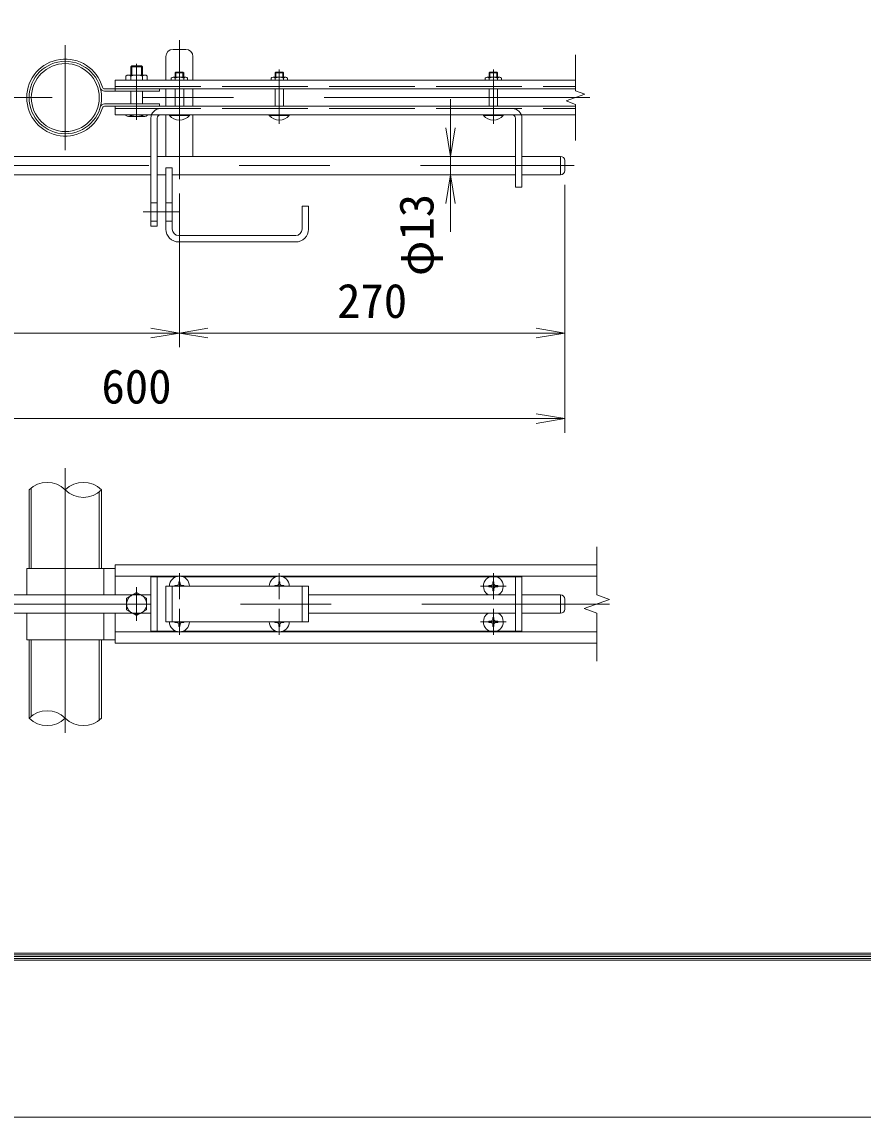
# Model space of a CAD drawing. Units: millimetres, scale not verified, with parts at other scales. Extents: x -6300 to 6300, y -4455 to 4455.
# Drawn here: x -2325 to -556, y -4455 to -2152 of the extents above; entities that cross this region are included whole.
import ezdxf
from ezdxf.enums import TextEntityAlignment as Align

# ---------------------------------------------------------------- set-up
doc = ezdxf.new("R2010")
doc.units = ezdxf.units.MM
doc.header["$LTSCALE"] = 30
doc.linetypes.add('DASHED', pattern=[7.5, 6, -1.5])
doc.linetypes.add('USER1', pattern=[50.8, 31.75, -6.35, 6.35, -6.35])
for name, color, linetype, lineweight in [('0-1_D-BMK', 2, 'USER1', 13), ('0-2_D-STR1', 1, 'Continuous', 18), ('0-3_D-STR3', 3, 'Continuous', 13), ('0-7_D-STR-DIM', 7, 'Continuous', 9), ('0-8_0', 7, 'Continuous', 9), ('0-B_D-TTL', 7, 'Continuous', 9)]:
    doc.layers.add(name, color=color, linetype=linetype, lineweight=lineweight)
doc.styles.add('ＭＳ ゴシック', font='')
doc.styles.get('ＭＳ ゴシック').set_extended_font_data('MS Gothic')

# ---------------------------------------------------------------- blocks, each defined once
blk = doc.blocks.new('_Open')
at = {"layer": '0-8_0'}
blk.add_line((-30, 5), (0, 0), dxfattribs=at)
blk.add_lwpolyline([(-30, -5), (0, 0), (-30, 0)], dxfattribs=at)

msp = doc.modelspace()

# ---------------------------------------------------------------- linework, layer by layer
at = {"layer": '0-1_D-BMK'}
for p, q in [((-2233.7, -2200.68), (-2233.7, -2421.54)), ((-1993.7, -2190.17), (-1993.7, -2482.71)), ((-2083.7, -2239.83), (-2083.7, -2357.88)), ((-1783.7, -2252.06), (-1783.7, -2366.23)), ((-1333.7, -2252.06), (-1333.7, -2366.23)), ((-3213.65, -2311.11), (-1130.91, -2311.11)), ((-3010.78, -2454.21), (-1164.06, -2454.21)), ((-2069.98, -2551.71), (-1994.55, -2551.71)), ((-2233.7, -3090.23), (-2233.7, -3646.98)), ((-1993.7, -3365.94), (-1993.7, -3311.55)), ((-1783.7, -3365.94), (-1783.7, -3311.55)), ((-1333.7, -3365.81), (-1333.7, -3311.42)), ((-1361.02, -3338.61), (-1306.63, -3338.61)), ((-2083.7, -3340.75), (-2083.7, -3411.48)), ((-3008.06, -3376.11), (-1089.7, -3376.11)), ((-1993.7, -3440.94), (-1993.7, -3386.55)), ((-1783.7, -3440.94), (-1783.7, -3386.55)), ((-1333.7, -3440.81), (-1333.7, -3386.42)), ((-1361.02, -3413.61), (-1306.63, -3413.61))]:
    msp.add_line(p, q, dxfattribs=at)
at = {"layer": '0-2_D-STR1', "linetype": 'DASHED'}
for p, q in [((-2305.1, -3131.88), (-2305.1, -3301.11)), ((-2162.3, -3140.35), (-2162.3, -3301.11)), ((-2305.1, -3451.11), (-2305.1, -3611.88)), ((-2162.3, -3451.11), (-2162.3, -3620.35))]:
    msp.add_line(p, q, dxfattribs=at)
at = {"layer": '0-2_D-STR1'}
for p, q in [((-2309.9, -3136.11), (-2309.9, -3301.11)), ((-2157.5, -3136.11), (-2157.5, -3301.11)), ((-2309.9, -3451.11), (-2309.9, -3616.11)), ((-2309.9, -3451.11), (-2309.9, -3616.11)), ((-2157.5, -3451.11), (-2157.5, -3616.11))]:
    msp.add_line(p, q, dxfattribs=at)
for radius in [76.2, 71.4]:
    msp.add_circle((-2233.7, -2311.11), radius, dxfattribs=at)
at = {"layer": '0-3_D-STR3'}
for p, q in [((-2007.2, -2209.71), (-1980.2, -2209.71)), ((-2022.2, -2224.71), (-2022.2, -2274.81)), ((-1965.2, -2224.71), (-1965.2, -2274.81)), ((-2093.67, -2244.21), (-2095.7, -2246.24)), ((-2095.7, -2263.71), (-2095.7, -2246.24)), ((-2095.7, -2246.24), (-2071.7, -2246.24)), ((-2093.67, -2244.21), (-2073.73, -2244.21)), ((-2093.67, -2263.71), (-2093.67, -2244.21)), ((-2073.73, -2263.71), (-2073.73, -2244.21)), ((-2071.7, -2246.24), (-2073.73, -2244.21)), ((-2071.7, -2263.71), (-2071.7, -2246.24)), ((-2128.7, -2274.81), (-2128.7, -2297.61)), ((-2128.7, -2274.81), (-1161.02, -2274.81)), ((-2106.2, -2266.11), (-2106.2, -2274.81)), ((-2101.46, -2263.71), (-2065.94, -2263.71)), ((-2095.7, -2274.81), (-2095.7, -2266.11)), ((-2071.7, -2274.81), (-2071.7, -2266.11)), ((-2061.2, -2266.11), (-2061.2, -2274.81)), ((-2010.95, -2270.01), (-2010.95, -2274.81)), ((-2001.08, -2257.41), (-2002.7, -2259.03)), ((-2002.7, -2268.21), (-2002.7, -2259.03)), ((-2002.7, -2259.03), (-1984.7, -2259.03)), ((-2002.7, -2274.81), (-2002.7, -2270.01)), ((-2001.08, -2268.21), (-2001.08, -2257.41)), ((-2001.08, -2257.41), (-1986.32, -2257.41)), ((-2001.08, -2257.41), (-1986.32, -2257.41)), ((-1986.32, -2268.21), (-1986.32, -2257.41)), ((-1986.32, -2257.41), (-1984.7, -2259.03)), ((-1984.7, -2268.21), (-1984.7, -2259.03)), ((-1984.7, -2274.81), (-1984.7, -2270.01)), ((-1976.45, -2270.01), (-1976.45, -2274.81)), ((-1800.95, -2270.01), (-1800.95, -2274.81)), ((-1791.08, -2257.41), (-1792.7, -2259.03)), ((-1792.7, -2259.03), (-1774.7, -2259.03)), ((-1792.7, -2268.21), (-1792.7, -2259.03)), ((-1792.7, -2274.81), (-1792.7, -2270.01)), ((-1791.08, -2257.41), (-1776.32, -2257.41)), ((-1791.08, -2268.21), (-1791.08, -2257.41)), ((-1776.32, -2268.21), (-1776.32, -2257.41)), ((-1774.7, -2268.21), (-1774.7, -2259.03)), ((-1774.7, -2274.81), (-1774.7, -2270.01)), ((-1766.45, -2270.01), (-1766.45, -2274.81)), ((-1350.95, -2270.01), (-1350.95, -2274.81)), ((-1341.08, -2257.41), (-1342.7, -2259.03)), ((-1342.7, -2274.81), (-1342.7, -2270.01)), ((-1341.08, -2268.21), (-1341.08, -2257.41)), ((-1341.08, -2257.41), (-1326.32, -2257.41)), ((-1341.08, -2257.41), (-1326.32, -2257.41)), ((-1326.32, -2268.21), (-1326.32, -2257.41)), ((-1326.32, -2257.41), (-1324.7, -2259.03)), ((-1324.7, -2268.21), (-1324.7, -2259.03)), ((-1324.7, -2274.81), (-1324.7, -2270.01)), ((-1316.45, -2270.01), (-1316.45, -2274.81)), ((-2151.07, -2292.81), (-1161.02, -2292.81)), ((-2151.07, -2297.61), (-2035.7, -2297.61)), ((-2095.7, -2324.61), (-2095.7, -2297.61)), ((-2071.7, -2324.61), (-2071.7, -2297.61)), ((-2035.7, -2292.81), (-2035.7, -2297.61)), ((-2022.2, -2292.81), (-2022.2, -2329.41)), ((-2002.7, -2329.41), (-2002.7, -2292.81)), ((-1984.7, -2329.41), (-1984.7, -2292.81)), ((-1965.2, -2292.81), (-1965.2, -2329.41)), ((-1792.7, -2329.41), (-1792.7, -2292.81)), ((-1774.7, -2329.41), (-1774.7, -2292.81)), ((-1342.7, -2329.41), (-1342.7, -2292.81)), ((-1324.7, -2329.41), (-1324.7, -2292.81)), ((-2151.07, -2324.61), (-2035.7, -2324.61)), ((-2035.7, -2324.61), (-2035.7, -2329.41)), ((-2151.07, -2329.41), (-1161.02, -2329.41)), ((-2128.7, -2329.41), (-2128.7, -2347.41)), ((-2128.7, -2347.41), (-1161.02, -2347.41)), ((-2106.2, -2347.41), (-2106.2, -2348.91)), ((-2095.7, -2347.41), (-2095.7, -2348.91)), ((-2071.7, -2347.41), (-2071.7, -2348.91)), ((-2061.2, -2347.41), (-2061.2, -2348.91)), ((-2022.2, -2347.41), (-2022.2, -2434.71)), ((-2014.7, -2347.41), (-1972.7, -2347.41)), ((-2014.7, -2348.66), (-2014.7, -2347.41)), ((-2014.7, -2348.66), (-1972.7, -2348.66)), ((-1972.7, -2348.66), (-1972.7, -2347.41)), ((-1965.2, -2347.41), (-1965.2, -2434.71)), ((-1804.7, -2347.41), (-1762.7, -2347.41)), ((-1804.7, -2348.66), (-1804.7, -2347.41)), ((-1804.7, -2348.66), (-1762.7, -2348.66)), ((-1762.7, -2348.66), (-1762.7, -2347.41)), ((-1354.7, -2347.41), (-1312.7, -2347.41)), ((-1354.7, -2348.66), (-1354.7, -2347.41)), ((-1354.7, -2348.66), (-1312.7, -2348.66)), ((-1312.7, -2348.66), (-1312.7, -2347.41)), ((-2066.24, -2350.71), (-2101.04, -2350.71)), ((-2040.2, -2354.16), (-2040.2, -2581.71)), ((-1287.2, -2354.16), (-1287.2, -2499.21)), ((-1273.7, -2354.46), (-1273.7, -2499.21)), ((-2596.1, -2434.71), (-2053.7, -2434.71)), ((-2040.2, -2434.71), (-1287.2, -2434.71)), ((-1273.7, -2434.71), (-1192.7, -2434.71)), ((-1192.7, -2434.71), (-1192.7, -2473.71)), ((-2022.2, -2458.71), (-2022.2, -2587.71)), ((-2022.2, -2458.71), (-2008.7, -2458.71)), ((-2008.7, -2458.71), (-2008.7, -2587.71)), ((-1183.7, -2443.71), (-1183.7, -2464.71)), ((-2596.1, -2473.71), (-2053.7, -2473.71)), ((-2040.2, -2473.71), (-2022.2, -2473.71)), ((-2008.7, -2473.71), (-1287.2, -2473.71)), ((-1273.7, -2473.71), (-1192.7, -2473.71)), ((-1287.2, -2499.21), (-1273.7, -2499.21)), ((-2053.7, -2532.21), (-2040.2, -2532.21)), ((-2022.2, -2532.21), (-2008.7, -2532.21)), ((-1735.7, -2539.71), (-1735.7, -2587.71)), ((-1735.7, -2539.71), (-1722.2, -2539.71)), ((-1722.2, -2539.71), (-1722.2, -2587.71)), ((-2053.7, -2571.21), (-2040.2, -2571.21)), ((-2022.2, -2571.21), (-2008.7, -2571.21)), ((-1995.2, -2601.21), (-1749.2, -2601.21)), ((-1995.2, -2614.71), (-1749.2, -2614.71)), ((-2314.7, -3301.11), (-2128.7, -3301.11)), ((-2314.7, -3301.11), (-2314.7, -3356.61)), ((-2152.7, -3301.11), (-2152.7, -3356.61)), ((-2128.7, -3293.61), (-2128.7, -3356.61)), ((-2128.7, -3293.61), (-1116.02, -3293.61)), ((-2128.7, -3317.61), (-1116.02, -3317.61)), ((-2053.7, -3319.11), (-2053.7, -3433.11)), ((-2053.7, -3319.11), (-2001.49, -3319.11)), ((-2040.2, -3319.11), (-2040.2, -3433.11)), ((-2022.2, -3338.61), (-2022.2, -3413.61)), ((-2022.2, -3338.61), (-1722.2, -3338.61)), ((-1999.26, -3337.36), (-2003.15, -3337.43)), ((-2003.15, -3337.43), (-2003.15, -3338.61)), ((-1994.89, -3329.16), (-1994.95, -3333.05)), ((-1994.89, -3329.16), (-1992.52, -3329.16)), ((-1992.52, -3329.16), (-1992.45, -3333.05)), ((-1985.91, -3319.11), (-1791.49, -3319.11)), ((-1789.26, -3337.36), (-1793.15, -3337.43)), ((-1793.15, -3337.43), (-1793.15, -3338.61)), ((-1784.89, -3329.16), (-1784.95, -3333.05)), ((-1784.89, -3329.16), (-1782.52, -3329.16)), ((-1782.52, -3329.16), (-1782.45, -3333.05)), ((-1778.14, -3337.36), (-1774.25, -3337.43)), ((-1775.91, -3319.11), (-1273.7, -3319.11)), ((-1774.25, -3337.43), (-1774.25, -3338.61)), ((-1722.2, -3338.61), (-1722.2, -3413.61)), ((-1339.26, -3337.36), (-1343.15, -3337.43)), ((-1343.15, -3337.43), (-1343.15, -3338.61)), ((-1334.89, -3329.16), (-1334.95, -3333.05)), ((-1332.52, -3329.16), (-1334.89, -3329.16)), ((-1332.52, -3329.16), (-1332.45, -3333.05)), ((-1324.25, -3339.8), (-1324.25, -3338.61)), ((-1287.2, -3319.11), (-1287.2, -3433.11)), ((-1273.7, -3319.11), (-1273.7, -3433.11)), ((-2438, -3356.61), (-2053.7, -3356.61)), ((-1722.2, -3356.61), (-1287.2, -3356.61)), ((-1334.89, -3348.06), (-1334.95, -3344.17)), ((-1332.52, -3348.06), (-1334.89, -3348.06)), ((-1332.52, -3348.06), (-1332.45, -3344.17)), ((-1328.14, -3339.87), (-1324.25, -3339.8)), ((-1273.7, -3356.61), (-1192.7, -3356.61)), ((-1192.7, -3356.61), (-1192.7, -3395.61)), ((-1183.7, -3365.61), (-1183.7, -3386.61)), ((-2438, -3395.61), (-2053.7, -3395.61)), ((-2314.7, -3395.61), (-2314.7, -3451.11)), ((-2152.7, -3395.61), (-2152.7, -3451.11)), ((-2128.7, -3395.61), (-2128.7, -3458.61)), ((-1722.2, -3395.61), (-1287.2, -3395.61)), ((-1334.89, -3404.16), (-1334.95, -3408.05)), ((-1332.52, -3404.16), (-1334.89, -3404.16)), ((-1332.52, -3404.16), (-1332.45, -3408.05)), ((-1273.7, -3395.61), (-1192.7, -3395.61)), ((-2022.2, -3413.61), (-1722.2, -3413.61)), ((-2003.15, -3414.8), (-2003.15, -3413.61)), ((-1999.26, -3414.87), (-2003.15, -3414.8)), ((-1994.89, -3423.06), (-1994.95, -3419.17)), ((-1994.89, -3423.06), (-1992.52, -3423.06)), ((-1992.52, -3423.06), (-1992.45, -3419.17)), ((-1988.14, -3414.87), (-1984.25, -3414.8)), ((-1984.25, -3414.8), (-1984.25, -3413.61)), ((-1793.15, -3414.8), (-1793.15, -3413.61)), ((-1789.26, -3414.87), (-1793.15, -3414.8)), ((-1784.89, -3423.06), (-1784.95, -3419.17)), ((-1784.89, -3423.06), (-1782.52, -3423.06)), ((-1782.52, -3423.06), (-1782.45, -3419.17)), ((-1778.14, -3414.87), (-1774.25, -3414.8)), ((-1774.25, -3414.8), (-1774.25, -3413.61)), ((-1339.26, -3412.36), (-1343.15, -3412.43)), ((-1343.15, -3412.43), (-1343.15, -3413.61)), ((-1334.89, -3423.06), (-1334.95, -3419.17)), ((-1332.52, -3423.06), (-1334.89, -3423.06)), ((-1332.52, -3423.06), (-1332.45, -3419.17)), ((-1328.14, -3412.36), (-1324.25, -3412.43)), ((-1328.14, -3414.87), (-1324.25, -3414.8)), ((-1324.25, -3412.43), (-1324.25, -3413.61)), ((-1324.25, -3414.8), (-1324.25, -3413.61)), ((-2314.7, -3451.11), (-2128.7, -3451.11)), ((-2128.7, -3434.61), (-1116.02, -3434.61)), ((-2053.7, -3433.11), (-2001.49, -3433.11)), ((-1985.91, -3433.11), (-1791.49, -3433.11)), ((-1775.91, -3433.11), (-1273.7, -3433.11)), ((-2128.7, -3458.61), (-1116.02, -3458.61))]:
    msp.add_line(p, q, dxfattribs=at)
at = {"layer": '0-3_D-STR3', "linetype": 'DASHED'}
for p, q in [((-2006.88, -2268.21), (-1980.3, -2268.21)), ((-1796.88, -2268.21), (-1770.3, -2268.21)), ((-1346.88, -2268.21), (-1320.3, -2268.21)), ((-2128.7, -2288.01), (-1161.02, -2288.01)), ((-2128.7, -2334.21), (-1161.02, -2334.21)), ((-2008.7, -3338.61), (-2008.7, -3413.61)), ((-1735.7, -3338.61), (-1735.7, -3413.61))]:
    msp.add_line(p, q, dxfattribs=at)
at = {"layer": '0-3_D-STR3'}
for points in [[(-1791.08, -2257.41), (-1776.32, -2257.41), (-1774.7, -2259.03)], [(-1342.7, -2268.21), (-1342.7, -2259.03), (-1324.7, -2259.03)], [(-2053.7, -2354.46), (-2053.7, -2581.71), (-2040.2, -2581.71)], [(-1988.14, -3337.36), (-1984.25, -3337.43), (-1984.25, -3338.61)], [(-1339.26, -3339.87), (-1343.15, -3339.8), (-1343.15, -3338.61)], [(-1328.14, -3337.36), (-1324.25, -3337.43), (-1324.25, -3338.61)], [(-1339.26, -3414.87), (-1343.15, -3414.8), (-1343.15, -3413.61)]]:
    msp.add_lwpolyline(points, dxfattribs=at)
at = {"layer": '0-3_D-STR3', "color": 4, "linetype": 'DASHED'}
msp.add_lwpolyline([(-2083.7, -3351.81), (-2104.74, -3363.96), (-2104.74, -3388.26), (-2083.7, -3400.41), (-2062.66, -3388.26), (-2062.66, -3363.96)], close=True, dxfattribs=at)
at = {"layer": '0-3_D-STR3', "color": 4, "linetype": 'DASHED', "lineweight": 9}
msp.add_circle((-2083.7, -3376.11), 21.1, dxfattribs=at)
at = {"layer": '0-3_D-STR3'}
for centre, radius, start, end in [((-2007.2, -2224.71), 15, 90, 180), ((-1980.2, -2224.71), 15, 0, 90), ((-2233.7, -2311.11), 81, 15.6185, 344.3815), ((-2100.95, -2270.6), 6.91, 40.52088, 139.47912), ((-2083.7, -2294.91), 31.2, 67.38014, 112.61986), ((-2066.45, -2270.6), 6.91, 40.52088, 139.47912), ((-2006.83, -2273.84), 5.63, 42.84372, 137.15628), ((-1993.7, -2291.61), 23.4, 67.38014, 112.61986), ((-1980.58, -2273.82), 5.61, 42.69541, 137.30459), ((-1796.83, -2273.84), 5.63, 42.84372, 137.15628), ((-1783.7, -2291.61), 23.4, 67.38014, 112.61986), ((-1770.58, -2273.82), 5.61, 42.69541, 137.30459), ((-1346.83, -2273.84), 5.63, 42.84372, 137.15628), ((-1333.7, -2291.61), 23.4, 67.38014, 112.61986), ((-1320.58, -2273.82), 5.61, 42.69541, 137.30459), ((-2151.07, -2288.01), 9.6, 195.6185, 270), ((-2151.07, -2288.01), 4.8, 195.6185, 270), ((-2151.07, -2334.21), 9.6, 90, 164.3815), ((-2151.07, -2334.21), 4.8, 90, 164.3815), ((-2100.95, -2342.16), 8.55, 232.14171, 307.85829), ((-2083.7, -2309.81), 40.9, 252.93847, 287.06153), ((-2066.45, -2342.17), 8.55, 232.09851, 307.90149), ((-2033.45, -2354.46), 20.25, 90, 180), ((-2033.45, -2354.16), 6.75, 90, 180), ((-1993.7, -2331.21), 27.3, 219.71514, 320.28486), ((-1783.7, -2331.21), 27.3, 219.71514, 320.28486), ((-1333.7, -2331.21), 27.3, 219.71514, 320.28486), ((-1293.95, -2354.46), 20.25, 0, 90), ((-1293.95, -2354.16), 6.75, 0, 90), ((-1192.7, -2443.71), 9, 0, 90), ((-1192.7, -2464.71), 9, 270, 0), ((-1995.2, -2587.71), 27, 180, 270), ((-1995.2, -2587.71), 13.5, 180, 270), ((-1749.2, -2587.71), 13.5, 270, 0), ((-1749.2, -2587.71), 27, 270, 0), ((-1993.7, -3338.61), 21, 0, 180), ((-1999.42, -3332.9), 4.46, 270, 0), ((-1987.99, -3332.9), 4.46, 180, 270), ((-1783.7, -3338.61), 21, 0, 180), ((-1789.42, -3332.9), 4.46, 270, 0), ((-1777.99, -3332.9), 4.46, 180, 270), ((-1333.7, -3338.61), 21, 0, 180), ((-1333.7, -3338.61), 21, 180, 238.99728), ((-1339.42, -3332.9), 4.46, 270, 0), ((-1327.99, -3332.9), 4.46, 180, 270), ((-1333.7, -3338.61), 21, 301.00272, 0), ((-1339.42, -3344.33), 4.46, 0, 90), ((-1327.99, -3344.33), 4.46, 90, 180), ((-1192.7, -3365.61), 9, 0, 90), ((-1333.7, -3413.61), 21, 121.00272, 180), ((-1339.42, -3407.9), 4.46, 270, 0), ((-1327.99, -3407.9), 4.46, 180, 270), ((-1333.7, -3413.61), 21, 0, 58.99728), ((-1192.7, -3386.61), 9, 270, 0), ((-1993.7, -3413.61), 21, 180, 0), ((-1999.42, -3419.33), 4.46, 0, 90), ((-1987.99, -3419.33), 4.46, 90, 180), ((-1783.7, -3413.61), 21, 180, 0), ((-1789.42, -3419.33), 4.46, 0, 90), ((-1777.99, -3419.33), 4.46, 90, 180), ((-1333.7, -3413.61), 21, 180, 0), ((-1339.42, -3419.33), 4.46, 0, 90), ((-1327.99, -3419.33), 4.46, 90, 180)]:
    msp.add_arc(centre, radius, start, end, dxfattribs=at)
at = {"layer": '0-7_D-STR-DIM'}
for p, q in [((-1161.02, -2296.68), (-1161.02, -2221.11)), ((-1141.2, -2303.9), (-1161.02, -2296.68)), ((-1423.65, -2374.71), (-1423.65, -2314.71)), ((-1180.85, -2318.33), (-1141.2, -2303.9)), ((-1161.02, -2325.54), (-1180.85, -2318.33)), ((-1161.02, -2401.11), (-1161.02, -2325.54)), ((-1423.65, -2473.71), (-1423.65, -2434.71)), ((-1183.7, -2494.71), (-1183.7, -2836.32)), ((-1183.7, -2494.71), (-1183.7, -3016.32)), ((-1993.7, -2512.71), (-1993.7, -2836.32)), ((-1993.7, -2512.71), (-1993.7, -2836.32)), ((-1423.65, -2533.71), (-1423.65, -2593.71)), ((-2923.7, -2806.32), (-2053.7, -2806.32)), ((-1933.7, -2806.32), (-1243.7, -2806.32)), ((-2923.7, -2986.32), (-1243.7, -2986.32)), ((-1116.02, -3356.87), (-1116.02, -3256.11)), ((-1089.6, -3366.49), (-1116.02, -3356.87)), ((-1142.45, -3385.73), (-1089.6, -3366.49)), ((-1116.02, -3395.35), (-1142.45, -3385.73)), ((-1116.02, -3496.11), (-1116.02, -3395.35))]:
    msp.add_line(p, q, dxfattribs=at)
for centre, start, end in [((-2271.8, -3174.46), 45.18146, 134.81854), ((-2195.6, -3174.46), 45.18146, 134.81854), ((-2195.6, -3097.77), 225.18146, 314.81854), ((-2271.8, -3654.46), 45.18146, 134.81854), ((-2271.8, -3577.77), 225.18146, 314.81854), ((-2195.6, -3577.77), 225.18146, 314.81854)]:
    msp.add_arc(centre, 54.05, start, end, dxfattribs=at)
at = {"layer": '0-B_D-TTL', "color": 2, "lineweight": 18}
msp.add_lwpolyline([(-6300, 4455), (6300, 4455), (6300, -4455), (-6300, -4455)], close=True, dxfattribs=at)
at = {"layer": '0-B_D-TTL'}
for points in [[(-5895, 4125), (5895, 4125), (5895, -4125), (-5895, -4125)], [(-5891.25, 4121.25), (5891.25, 4121.25), (5891.25, -4121.25), (-5891.25, -4121.25)], [(-5887.5, 4117.5), (5887.5, 4117.5), (5887.5, -4117.5), (-5887.5, -4117.5)], [(-5883.75, 4113.75), (5883.75, 4113.75), (5883.75, -4113.75), (-5883.75, -4113.75)], [(-5880, 4110), (5880, 4110), (5880, -4110), (-5880, -4110)]]:
    msp.add_lwpolyline(points, close=True, dxfattribs=at)

# ---------------------------------------------------------------- block references
at = {"layer": '0-7_D-STR-DIM', "xscale": 2, "yscale": 2}
for p, rotation in [((-1423.65, -2434.71), 270), ((-1423.65, -2473.71), 90), ((-1993.7, -2806.32), 180)]:
    msp.add_blockref('_Open', p, dxfattribs=dict(at, rotation=rotation))
for p in [(-1993.7, -2806.32), (-1183.7, -2806.32), (-1183.7, -2986.32)]:
    msp.add_blockref('_Open', p, dxfattribs=at)

# ---------------------------------------------------------------- texts
at = {"layer": '0-7_D-STR-DIM', "style": 'ＭＳ ゴシック'}
msp.add_text('φ13', height=72.14, rotation=90, dxfattribs=at).set_placement((-1437.81, -2686.39), align=Align.BOTTOM_LEFT)
for s, p in [('270', (-1662.2, -2796.2)), ('600', (-2157.58, -2976.2))]:
    msp.add_text(s, height=72.14, dxfattribs=at).set_placement(p, align=Align.BOTTOM_LEFT)

doc.saveas('drawing.dxf')
